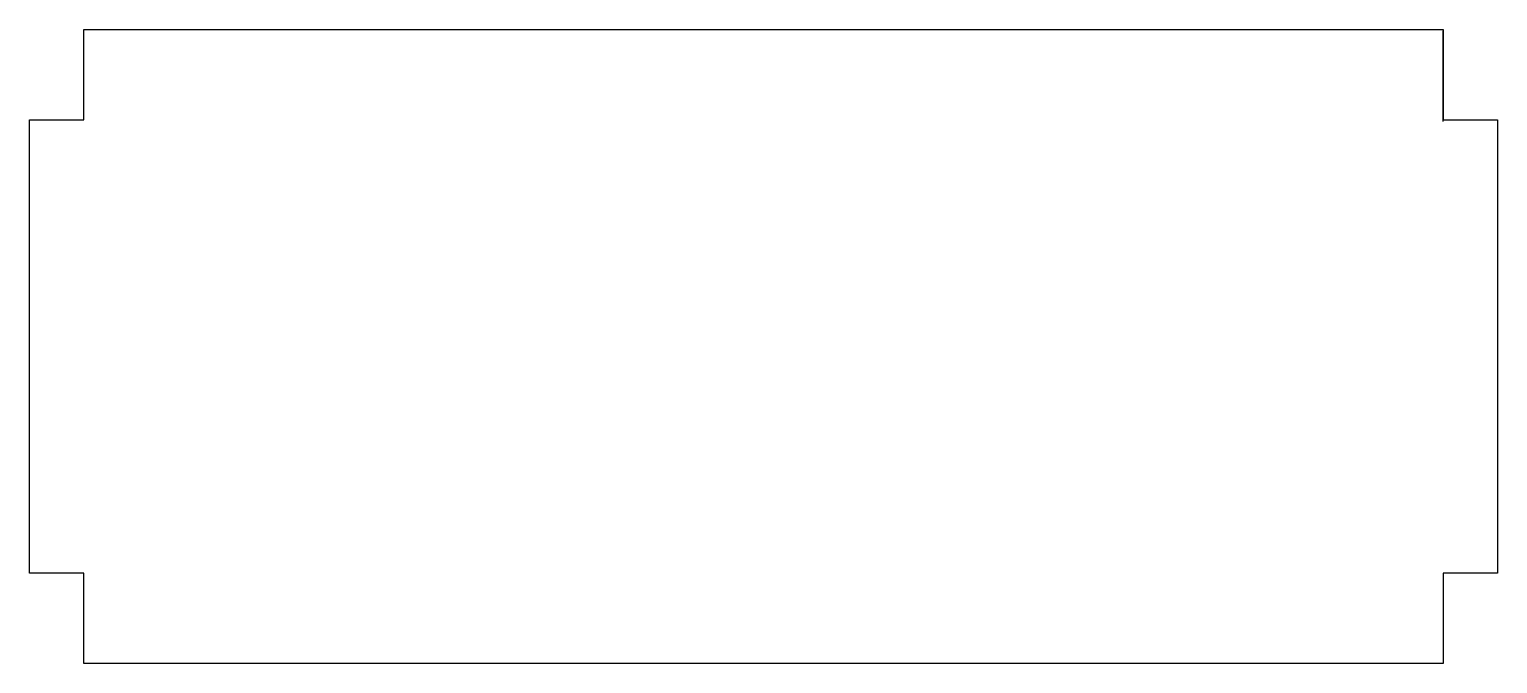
# Model space of a CAD drawing. Extents: x -0.08 to 3.11, y -1.34 to 0.04.
import ezdxf

# ---------------------------------------------------------------- set-up
doc = ezdxf.new("R2010")
doc.units = 0
doc.layers.get('0').update_dxf_attribs({"linetype": 'continuous'})

# ---------------------------------------------------------------- blocks, each defined once
blk = doc.blocks.new('SCALE')
at = {"color": 7}
blk.add_lwpolyline([(0.0378, -1.1433), (-0.0803, -1.1433), (-0.0803, -0.159), (0.0378, -0.159), (0.0378, 0.0378), (2.9906, 0.0378), (2.9906, -0.159), (3.1087, -0.159), (3.1087, -1.1433), (2.9906, -1.1433), (2.9906, -1.3401), (0.0378, -1.3401)], close=True, dxfattribs=at)
blk.add_lwpolyline([(2.9906, -0.162), (2.9906, 0.0348)], dxfattribs=at)

msp = doc.modelspace()

# ---------------------------------------------------------------- block references
at = {"color": 7}
msp.add_blockref('SCALE', (0, 0), dxfattribs=at)

doc.saveas('drawing.dxf')
